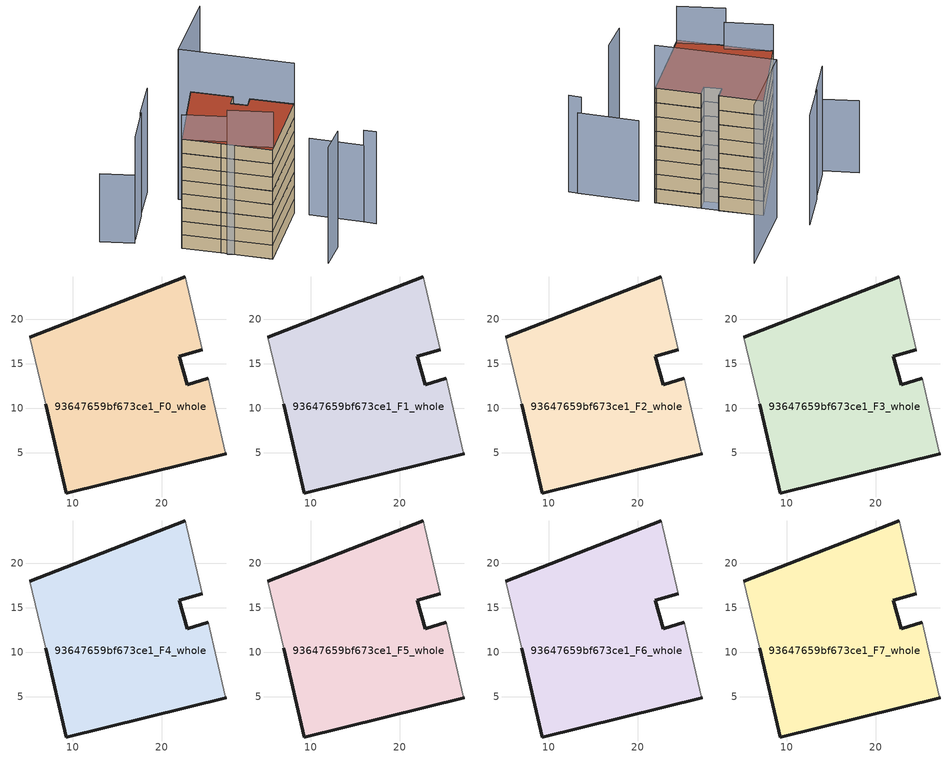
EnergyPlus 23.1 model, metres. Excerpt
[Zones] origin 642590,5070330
93647659bf673ce1_F0_whole
 floor ground (EU_floor_Construction): 27.29,4.84 27.19,5.04 25.29,13.36 22.89,12.66 21.98,15.86 24.58,16.55 22.69,24.76 5.17,17.96 6.97,10.46 9.27,0.45 z0
 wall outside (EU_wall_Construction): 5.17,17.96 22.69,24.76 / 24.58,16.55 21.98,15.86 22.89,12.66 25.29,13.36 / 27.29,4.84 9.27,0.45 6.97,10.46 z0:3
 wall adiabatic (EU_wall_Construction): 6.97,10.46 5.17,17.96 / 22.69,24.76 24.58,16.55 / 25.29,13.36 27.19,5.04 27.29,4.84 z0:3
93647659bf673ce1_F1_whole
 floor to 93647659bf673ce1_F0_whole (EU_floor_Construction): 27.28,4.84 27.19,5.04 25.28,13.36 22.88,12.66 21.98,15.86 24.58,16.55 22.69,24.76 5.17,17.96 6.97,10.46 9.27,0.45 z3
 wall outside (EU_wall_Construction): 5.17,17.96 22.69,24.76 / 24.58,16.55 21.98,15.86 22.89,12.66 25.29,13.36 / 27.29,4.84 9.27,0.45 6.97,10.46 z3:6
 wall adiabatic (EU_wall_Construction): 6.97,10.46 5.17,17.96 / 22.69,24.76 24.58,16.55 / 25.29,13.36 27.19,5.04 27.29,4.84 z3:6
93647659bf673ce1_F2_whole
 floor to 93647659bf673ce1_F1_whole (EU_floor_Construction): 27.28,4.84 27.19,5.04 25.28,13.36 22.88,12.66 21.98,15.86 24.58,16.55 22.69,24.76 5.17,17.96 6.97,10.46 9.27,0.45 z6
 wall outside (EU_wall_Construction): 5.17,17.96 22.69,24.76 / 24.58,16.55 21.98,15.86 22.89,12.66 25.29,13.36 / 27.29,4.84 9.27,0.45 6.97,10.46 z6:9
 wall adiabatic (EU_wall_Construction): 6.97,10.46 5.17,17.96 / 22.69,24.76 24.58,16.55 / 25.29,13.36 27.19,5.04 27.29,4.84 z6:9
93647659bf673ce1_F3_whole
 floor to 93647659bf673ce1_F2_whole (EU_floor_Construction): 27.28,4.84 27.19,5.04 25.28,13.36 22.88,12.66 21.98,15.86 24.58,16.55 22.69,24.76 5.17,17.96 6.97,10.46 9.27,0.45 z9
 wall outside (EU_wall_Construction): 5.17,17.96 22.69,24.76 / 24.58,16.55 21.98,15.86 22.89,12.66 25.29,13.36 / 27.29,4.84 9.27,0.45 6.97,10.46 z9:12
 wall adiabatic (EU_wall_Construction): 6.97,10.46 5.17,17.96 / 22.69,24.76 24.58,16.55 / 25.29,13.36 27.19,5.04 27.29,4.84 z9:12
93647659bf673ce1_F4_whole
 floor to 93647659bf673ce1_F3_whole (EU_floor_Construction): 27.28,4.84 27.19,5.04 25.28,13.36 22.88,12.66 21.98,15.86 24.58,16.55 22.69,24.76 5.17,17.96 6.97,10.46 9.27,0.45 z12
 wall outside (EU_wall_Construction): 5.17,17.96 22.69,24.76 / 24.58,16.55 21.98,15.86 22.89,12.66 25.29,13.36 / 27.29,4.84 9.27,0.45 6.97,10.46 z12:15
 wall adiabatic (EU_wall_Construction): 6.97,10.46 5.17,17.96 / 22.69,24.76 24.58,16.55 / 25.29,13.36 27.19,5.04 27.29,4.84 z12:15
93647659bf673ce1_F5_whole
 floor to 93647659bf673ce1_F4_whole (EU_floor_Construction): 27.28,4.84 27.19,5.04 25.28,13.36 22.88,12.66 21.98,15.86 24.58,16.55 22.69,24.76 5.17,17.96 6.97,10.46 9.27,0.45 z15
 wall outside (EU_wall_Construction): 5.17,17.96 22.69,24.76 / 24.58,16.55 21.98,15.86 22.89,12.66 25.29,13.36 / 27.29,4.84 9.27,0.45 6.97,10.46 z15:18
 wall adiabatic (EU_wall_Construction): 6.97,10.46 5.17,17.96 / 22.69,24.76 24.58,16.55 / 25.29,13.36 27.19,5.04 27.29,4.84 z15:18
93647659bf673ce1_F6_whole
 floor to 93647659bf673ce1_F5_whole (EU_floor_Construction): 27.28,4.84 27.19,5.04 25.28,13.36 22.88,12.66 21.98,15.86 24.58,16.55 22.69,24.76 5.17,17.96 6.97,10.46 9.27,0.45 z18
 wall outside (EU_wall_Construction): 5.17,17.96 22.69,24.76 / 24.58,16.55 21.98,15.86 22.89,12.66 25.29,13.36 / 27.29,4.84 9.27,0.45 6.97,10.46 z18:21
 wall adiabatic (EU_wall_Construction): 6.97,10.46 5.17,17.96 / 22.69,24.76 24.58,16.55 / 25.29,13.36 27.19,5.04 27.29,4.84 z18:21
93647659bf673ce1_F7_whole
 floor to 93647659bf673ce1_F6_whole (EU_floor_Construction): 27.28,4.84 27.19,5.04 25.28,13.36 22.88,12.66 21.98,15.86 24.58,16.55 22.69,24.76 5.17,17.96 6.97,10.46 9.27,0.45 z21
 wall outside (EU_wall_Construction): 5.17,17.96 22.69,24.76 / 24.58,16.55 21.98,15.86 22.89,12.66 25.29,13.36 / 27.29,4.84 9.27,0.45 6.97,10.46 z21:24
 wall adiabatic (EU_wall_Construction): 6.97,10.46 5.17,17.96 / 22.69,24.76 24.58,16.55 / 25.29,13.36 27.19,5.04 27.29,4.84 z21:24
 roof outside (EU_roof_Construction): 22.69,24.76 24.58,16.55 21.98,15.86 22.89,12.66 25.29,13.36 27.19,5.04 27.29,4.84 9.27,0.45 6.97,10.46 5.17,17.96 z24
shading: 30.59,-11.1 30.18,-8.66 z0:20.2; 30.32,-9.31 27.97,1.96 z0:16.8; 12.67,-9.76 19.09,-8.63 z0:25.5; 7.06,9.15 10.35,0.88 z0:31.7; 5.17,17.96 8.45,9.59 z0:29.5; 0.47,33.17 2.9,26.85 z0:15; 13.06,30.55 4.19,27.44 z0:22.7; 21.88,33.7 12.78,30.67 z0:22.9; 27.23,4.84 22.13,27.14 / 22.13,27.14 39.16,31.04 z0:33
[Building]
EU S2 Campaign: North Axis=0; Terrain=City; Solar Distribution=FullExterior
[Site:Location]
Lyon-Bron: Latitude=45.75; Longitude=5; Time Zone=1; Elevation=198
[SizingPeriod:WeatherFileDays]
AnnualSizingPeriod: Begin Month=1; Begin Day of Month=1; End Month=12; End Day of Month=31; Day of Week for Start Day=Monday; Use Weather File Daylight Saving Period=No; Use Weather File Rain and Snow Indicators=No
[MATERIAL]
EU_InternalMass_Material: Roughness=MediumRough; Thickness=0.1; Conductivity=1; Density=1800; Specific Heat=900; Thermal Absorptance=0.9; Solar Absorptance=0.7; Visible Absorptance=0.7
[MATERIAL:NOMASS] Roughness=MediumRough; Thermal Absorptance=0.9; Solar Absorptance=0.7; Visible Absorptance=0.7
Name | Thermal Resistance
EU_wall_NoMass | 0.776494
EU_roof_NoMass | 0.486893
EU_floor_NoMass | 0.421597
[CONSTRUCTION]
EU_wall_Construction: EU_wall_NoMass
EU_roof_Construction: EU_roof_NoMass
EU_floor_Construction: EU_floor_NoMass
EU_InternalMass_Construction: EU_InternalMass_Material
[ZONE] Type=1; Multiplier=1; Ceiling Height=autocalculate; Volume=1042.33; Floor Area=autocalculate; Part of Total Floor Area=Yes
93647659bf673ce1_F0_whole; 93647659bf673ce1_F1_whole; 93647659bf673ce1_F2_whole; 93647659bf673ce1_F3_whole; 93647659bf673ce1_F4_whole; 93647659bf673ce1_F5_whole; 93647659bf673ce1_F6_whole; 93647659bf673ce1_F7_whole
[INTERNALMASS] Construction=EU_InternalMass_Construction; Surface Area=347.444
Name | Zone or ZoneList
93647659bf673ce1_F0_whole_EU_InternalMass | 93647659bf673ce1_F0_whole
93647659bf673ce1_F1_whole_EU_InternalMass | 93647659bf673ce1_F1_whole
93647659bf673ce1_F2_whole_EU_InternalMass | 93647659bf673ce1_F2_whole
93647659bf673ce1_F3_whole_EU_InternalMass | 93647659bf673ce1_F3_whole
93647659bf673ce1_F4_whole_EU_InternalMass | 93647659bf673ce1_F4_whole
93647659bf673ce1_F5_whole_EU_InternalMass | 93647659bf673ce1_F5_whole
93647659bf673ce1_F6_whole_EU_InternalMass | 93647659bf673ce1_F6_whole
93647659bf673ce1_F7_whole_EU_InternalMass | 93647659bf673ce1_F7_whole
[OTHEREQUIPMENT] Fuel Type=Electricity; Design Level Calculation Method=Watts/Area; Power per Zone Floor Area=1; Fraction Latent=0; Fraction Radiant=0; Fraction Lost=0; Carbon Dioxide Generation Rate=0; EndUse Subcategory=EU_Step8_InternalGains
Name | Zone or ZoneList or Space or SpaceList | Schedule
EU_Step8_InternalGain_93647659bf673ce1_F0_whole_f000 | 93647659bf673ce1_F0_whole | EU_Step8_GainSchedule_93647659bf673ce1_F0_whole_f000
EU_Step8_InternalGain_93647659bf673ce1_F1_whole_f000 | 93647659bf673ce1_F1_whole | EU_Step8_GainSchedule_93647659bf673ce1_F1_whole_f000
EU_Step8_InternalGain_93647659bf673ce1_F2_whole_f000 | 93647659bf673ce1_F2_whole | EU_Step8_GainSchedule_93647659bf673ce1_F2_whole_f000
EU_Step8_InternalGain_93647659bf673ce1_F3_whole_f000 | 93647659bf673ce1_F3_whole | EU_Step8_GainSchedule_93647659bf673ce1_F3_whole_f000
EU_Step8_InternalGain_93647659bf673ce1_F4_whole_f000 | 93647659bf673ce1_F4_whole | EU_Step8_GainSchedule_93647659bf673ce1_F4_whole_f000
EU_Step8_InternalGain_93647659bf673ce1_F5_whole_f000 | 93647659bf673ce1_F5_whole | EU_Step8_GainSchedule_93647659bf673ce1_F5_whole_f000
EU_Step8_InternalGain_93647659bf673ce1_F6_whole_f000 | 93647659bf673ce1_F6_whole | EU_Step8_GainSchedule_93647659bf673ce1_F6_whole_f000
EU_Step8_InternalGain_93647659bf673ce1_F7_whole_f000 | 93647659bf673ce1_F7_whole | EU_Step8_GainSchedule_93647659bf673ce1_F7_whole_f000
[ZONEVENTILATION:DESIGNFLOWRATE] Schedule=EU_AlwaysOn; Design Flow Rate Calculation Method=AirChanges/Hour; Air Changes per Hour=0.693814; Ventilation Type=Natural; Fan Pressure Rise=0; Fan Total Efficiency=1; Constant Term Coefficient=1; Temperature Term Coefficient=0; Velocity Term Coefficient=0; Velocity Squared Term Coefficient=0; Minimum Indoor Temperature=-100; Maximum Indoor Temperature=100; Delta Temperature=-100; Minimum Outdoor Temperature=-100; Maximum Outdoor Temperature=100; Maximum Wind Speed=40
Name | Zone or ZoneList or Space or SpaceList
EU_ConstantAir_93647659bf673ce1_F0_whole | 93647659bf673ce1_F0_whole
EU_ConstantAir_93647659bf673ce1_F1_whole | 93647659bf673ce1_F1_whole
EU_ConstantAir_93647659bf673ce1_F2_whole | 93647659bf673ce1_F2_whole
EU_ConstantAir_93647659bf673ce1_F3_whole | 93647659bf673ce1_F3_whole
EU_ConstantAir_93647659bf673ce1_F4_whole | 93647659bf673ce1_F4_whole
EU_ConstantAir_93647659bf673ce1_F5_whole | 93647659bf673ce1_F5_whole
EU_ConstantAir_93647659bf673ce1_F6_whole | 93647659bf673ce1_F6_whole
EU_ConstantAir_93647659bf673ce1_F7_whole | 93647659bf673ce1_F7_whole
[HVACTEMPLATE:THERMOSTAT] Constant Heating Setpoint=20; Constant Cooling Setpoint=50
EU_HeatOnly_93647659bf673ce1_F0_whole; EU_HeatOnly_93647659bf673ce1_F1_whole; EU_HeatOnly_93647659bf673ce1_F2_whole; EU_HeatOnly_93647659bf673ce1_F3_whole; EU_HeatOnly_93647659bf673ce1_F4_whole; EU_HeatOnly_93647659bf673ce1_F5_whole; EU_HeatOnly_93647659bf673ce1_F6_whole; EU_HeatOnly_93647659bf673ce1_F7_whole
[HVACTEMPLATE:ZONE:IDEALLOADSAIRSYSTEM] System Availability Schedule=EU_AlwaysOn; Maximum Heating Supply Air Temperature=50; Minimum Cooling Supply Air Temperature=13; Maximum Heating Supply Air Humidity Ratio=0.0156; Minimum Cooling Supply Air Humidity Ratio=0.0077; Heating Limit=NoLimit; Cooling Limit=NoLimit; Heating Availability Schedule=EU_AlwaysOn; Cooling Availability Schedule=EU_CoolingOff; Dehumidification Control Type=ConstantSensibleHeatRatio; Cooling Sensible Heat Ratio=0.7; Dehumidification Setpoint=60; Humidification Control Type=None; Humidification Setpoint=30; Outdoor Air Method=None; Outdoor Air Flow Rate per Person=0.00944; Outdoor Air Flow Rate per Zone Floor Area=0; Outdoor Air Flow Rate per Zone=0; Demand Controlled Ventilation Type=None; Outdoor Air Economizer Type=NoEconomizer; Heat Recovery Type=None; Sensible Heat Recovery Effectiveness=0.7; Latent Heat Recovery Effectiveness=0.65
Name | Template Thermostat
93647659bf673ce1_F0_whole | EU_HeatOnly_93647659bf673ce1_F0_whole
93647659bf673ce1_F1_whole | EU_HeatOnly_93647659bf673ce1_F1_whole
93647659bf673ce1_F2_whole | EU_HeatOnly_93647659bf673ce1_F2_whole
93647659bf673ce1_F3_whole | EU_HeatOnly_93647659bf673ce1_F3_whole
93647659bf673ce1_F4_whole | EU_HeatOnly_93647659bf673ce1_F4_whole
93647659bf673ce1_F5_whole | EU_HeatOnly_93647659bf673ce1_F5_whole
93647659bf673ce1_F6_whole | EU_HeatOnly_93647659bf673ce1_F6_whole
93647659bf673ce1_F7_whole | EU_HeatOnly_93647659bf673ce1_F7_whole
[SIZING:ZONE] Zone Cooling Design Supply Air Temperature Input Method=SupplyAirTemperature; Zone Cooling Design Supply Air Temperature=13; Zone Heating Design Supply Air Temperature Input Method=SupplyAirTemperature; Zone Heating Design Supply Air Temperature=50; Zone Cooling Design Supply Air Humidity Ratio=0.008; Zone Heating Design Supply Air Humidity Ratio=0.008; Cooling Design Air Flow Method=DesignDay; Cooling Design Air Flow Rate=0; Cooling Minimum Air Flow per Zone Floor Area=0.000762; Cooling Minimum Air Flow=0; Cooling Minimum Air Flow Fraction=0.2; Heating Design Air Flow Method=DesignDay; Heating Design Air Flow Rate=0; Heating Maximum Air Flow per Zone Floor Area=0.002032; Heating Maximum Air Flow=0.141576; Heating Maximum Air Flow Fraction=0.3; Account for Dedicated Outdoor Air System=No; Dedicated Outdoor Air System Control Strategy=NeutralSupplyAir; Dedicated Outdoor Air Low Setpoint Temperature for Design=autosize; Dedicated Outdoor Air High Setpoint Temperature for Design=autosize; Zone Load Sizing Method=Sensible Load Only No Latent Load; Zone Latent Cooling Design Supply Air Humidity Ratio Input Method=HumidityRatioDifference; Zone Cooling Design Supply Air Humidity Ratio Difference=0.005; Zone Latent Heating Design Supply Air Humidity Ratio Input Method=HumidityRatioDifference; Zone Humidification Design Supply Air Humidity Ratio Difference=0.005
93647659bf673ce1_F0_whole; 93647659bf673ce1_F1_whole; 93647659bf673ce1_F2_whole; 93647659bf673ce1_F3_whole; 93647659bf673ce1_F4_whole; 93647659bf673ce1_F5_whole; 93647659bf673ce1_F6_whole; 93647659bf673ce1_F7_whole
[SCHEDULE:CONSTANT]
Name | Hourly Value
EU_AlwaysOn | 1
EU_CoolingOff | 0
[SCHEDULE:FILE] Column Number=1; Rows to Skip at Top=0; Number of Hours of Data=8760; Column Separator=Comma; Interpolate to Timestep=No; Minutes per Item=60; Adjust Schedule for Daylight Savings=Yes
Name | File
EU_Step8_GainSchedule_93647659bf673ce1_F0_whole_f000 | ../../schedules/93647659bf673ce1/93647659bf673ce1_F0_whole_f000_gain.csv
EU_Step8_GainSchedule_93647659bf673ce1_F1_whole_f000 | ../../schedules/93647659bf673ce1/93647659bf673ce1_F1_whole_f000_gain.csv
EU_Step8_GainSchedule_93647659bf673ce1_F2_whole_f000 | ../../schedules/93647659bf673ce1/93647659bf673ce1_F2_whole_f000_gain.csv
EU_Step8_GainSchedule_93647659bf673ce1_F3_whole_f000 | ../../schedules/93647659bf673ce1/93647659bf673ce1_F3_whole_f000_gain.csv
EU_Step8_GainSchedule_93647659bf673ce1_F4_whole_f000 | ../../schedules/93647659bf673ce1/93647659bf673ce1_F4_whole_f000_gain.csv
EU_Step8_GainSchedule_93647659bf673ce1_F5_whole_f000 | ../../schedules/93647659bf673ce1/93647659bf673ce1_F5_whole_f000_gain.csv
EU_Step8_GainSchedule_93647659bf673ce1_F6_whole_f000 | ../../schedules/93647659bf673ce1/93647659bf673ce1_F6_whole_f000_gain.csv
EU_Step8_GainSchedule_93647659bf673ce1_F7_whole_f000 | ../../schedules/93647659bf673ce1/93647659bf673ce1_F7_whole_f000_gain.csv
